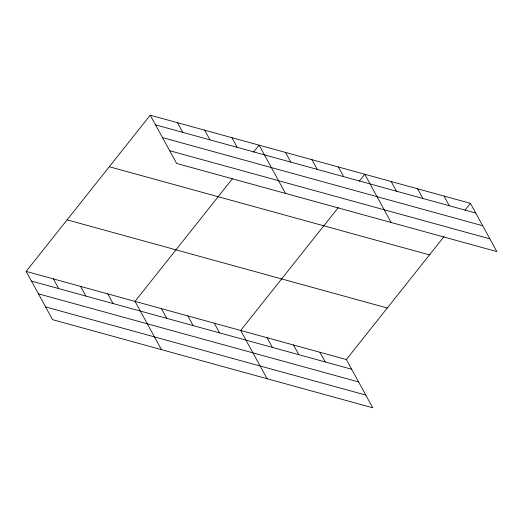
<?xml version="1.0" encoding="UTF-8"?>
<svg xmlns="http://www.w3.org/2000/svg" width="523" height="523" viewBox="0 0 523 523"><rect width="100%" height="100%" fill="white"/><g stroke="black" fill="none" stroke-linecap="round" stroke-linejoin="round"><path stroke-width="0.78" d="M26.15 271.411L346.35 359.549L372.768 407.803L52.568 319.664L26.15 271.411L150.232 115.197L470.432 203.336L496.85 251.589L176.65 163.451L150.232 115.197M232.637 178.48L135.019 301.379L161.437 349.632M253.609 152.082L259.101 145.165L285.519 193.418M338.303 207.572L240.685 330.464L267.103 378.717M359.275 181.167L364.766 174.251L391.184 222.504M346.35 359.549L443.968 236.658M464.94 210.253L470.432 203.336M155.534 124.879L475.734 213.018M162.503 137.608L482.703 225.746M169.681 150.722L489.881 238.861M109.281 166.745L429.488 254.891M67.094 219.863L387.301 308.001M31.452 281.093L351.652 369.231M38.421 293.821L358.621 381.96M45.599 306.936L365.799 395.074M444.014 196.066L449.316 205.748M417.602 188.796L422.898 198.479M391.184 181.52L396.486 191.202M338.348 166.981L343.65 176.663M311.93 159.705L317.232 169.387M285.519 152.435L290.814 162.117M231.885 137.673L237.181 147.355M204.663 130.181L209.965 139.863M319.939 352.28L325.234 361.962M177.447 122.689L182.749 132.371M293.521 345.01L298.823 354.692M267.103 337.74L272.405 347.422M214.267 323.194L219.568 332.876M187.855 315.925L193.15 325.607M161.437 308.648L166.739 318.33M107.803 293.887L113.105 303.569M80.581 286.395L85.883 296.077M53.366 278.903L58.668 288.585"/></g></svg>
